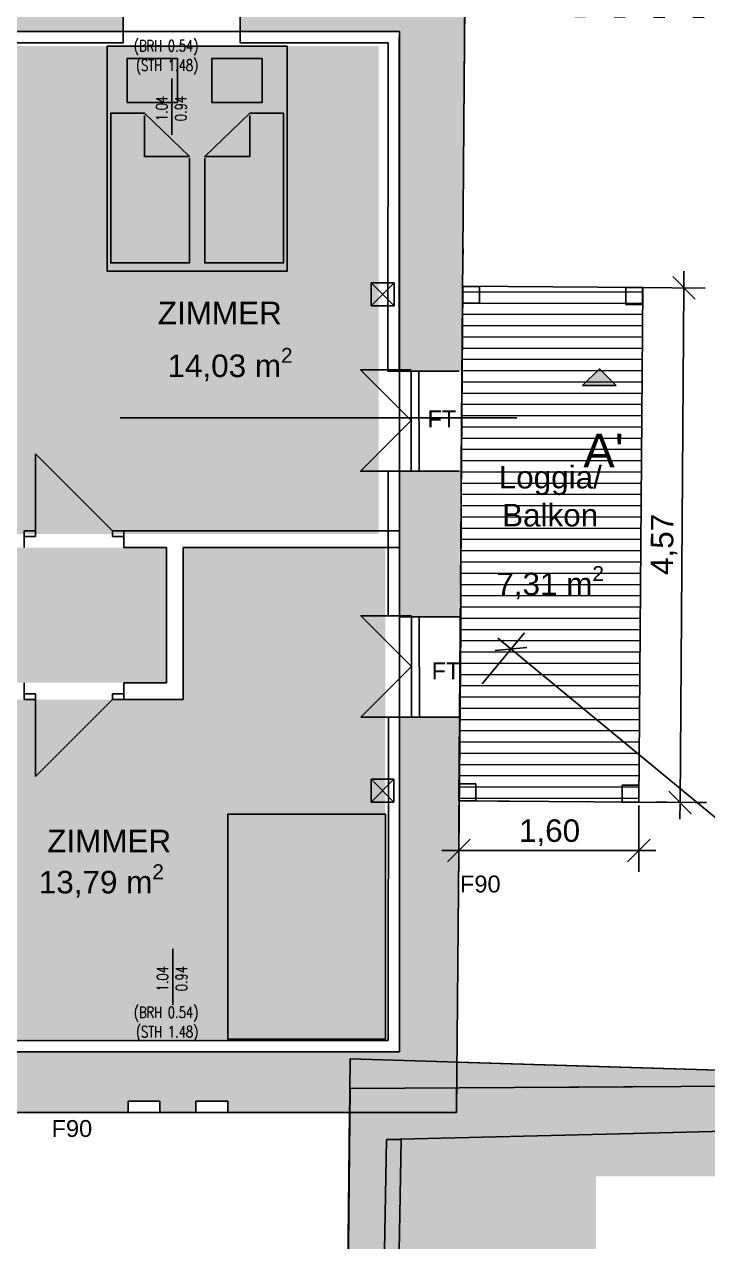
# Model space of a CAD drawing. Header units: centimetres. Extents: x 0 to 44.9, y 0 to 29.7.
# Drawn here: x 26.73 to 32.81, y 13.19 to 24.01 of the extents above; entities that cross this region are included whole.
import ezdxf
from ezdxf.xclip import XClip

# ---------------------------------------------------------------- set-up
doc = ezdxf.new("R2010")
doc.units = ezdxf.units.CM
doc.header["$MEASUREMENT"] = 0
doc.header["$XCLIPFRAME"] = 0
doc.linetypes.add('Punktlinie_ eng', pattern=[0.025, 0, -0.025])
doc.linetypes.add('Strichpunktlinie', pattern=[0.670278, 0.352778, -0.176389, 0, -0.141111])
for name, color, linetype in [('A-Bemaßung 1_100', 7, 'Continuous'), ('A-Bemaßung 1_200', 7, 'Continuous'), ('A-Fenster Türen', 7, 'Continuous'), ('A-Möblierung', 7, 'Continuous'), ('A-Räume NEU.Neu', 7, 'Continuous'), ('A-Schnittlinien.Marker', 7, 'Continuous'), ('A-Schraffuren', 7, 'Continuous'), ('A-Text', 7, 'Continuous'), ('A-Treppen', 7, 'Continuous'), ('A-Wand Aussen', 7, 'Continuous'), ('FENSTERBEMAßUNG', 7, 'Continuous'), ('FENSTERÖFFNUNG', 7, 'Continuous'), ('Layout-Zeichnung.Layout', 7, 'Continuous'), ('Neubau_A-Balkon.Neu', 7, 'Continuous'), ('Neubau_A-Fenster Türen', 7, 'Continuous'), ('Neubau_A-Schraffuren', 7, 'Continuous'), ('Neubau_A-Wand Innen', 7, 'Continuous'), ('Neubau_FENSTERRAHMEN', 7, 'Continuous'), ('Neubau_FENSTERÖFFNUNG', 7, 'Continuous'), ('Stütze', 7, 'Continuous'), ('Treppe_Rampe', 7, 'Continuous'), ('Wand', 7, 'Continuous')]:
    doc.layers.add(name, color=color, linetype=linetype)
doc.styles.add('ERSTELLTER_STIL_3', font='')
doc.styles.add('ERSTELLTER_STIL_5', font='RomanS.shx')
doc.styles.get('ERSTELLTER_STIL_3').set_extended_font_data('Arial')

# ---------------------------------------------------------------- blocks, each defined once
blk = doc.blocks.new('*X3')
at = {"layer": 'A-Räume NEU.Neu', "color": 143, "linetype": 'Continuous', "lineweight": 18, "ltscale": 10, "true_color": 0x89adcd}
for p, q in [((30.63, 21.536), (30.828, 21.536)), ((30.63, 21.536), (30.828, 21.536)), ((30.631, 21.636), (30.828, 21.636)), ((30.631, 21.636), (30.828, 21.636)), ((30.828, 21.636), (31.078, 21.636)), ((30.828, 21.636), (31.078, 21.636)), ((30.828, 21.536), (31.078, 21.536)), ((30.828, 21.536), (31.078, 21.536)), ((31.078, 21.636), (31.328, 21.636)), ((31.078, 21.636), (31.328, 21.636)), ((31.078, 21.536), (31.328, 21.536)), ((31.078, 21.536), (31.328, 21.536)), ((31.328, 21.636), (31.578, 21.636)), ((31.328, 21.636), (31.578, 21.636)), ((31.328, 21.536), (31.578, 21.536)), ((31.328, 21.536), (31.578, 21.536)), ((31.578, 21.636), (31.828, 21.636)), ((31.578, 21.636), (31.828, 21.636)), ((31.578, 21.536), (31.828, 21.536)), ((31.578, 21.536), (31.828, 21.536)), ((31.828, 21.636), (32.078, 21.636)), ((31.828, 21.636), (32.078, 21.636)), ((31.828, 21.536), (32.078, 21.536)), ((31.828, 21.536), (32.078, 21.536)), ((32.078, 21.636), (32.231, 21.636)), ((32.078, 21.636), (32.231, 21.636)), ((32.078, 21.536), (32.23, 21.536)), ((32.078, 21.536), (32.23, 21.536)), ((30.629, 21.436), (30.828, 21.436)), ((30.629, 21.436), (30.828, 21.436)), ((30.828, 21.436), (31.078, 21.436)), ((30.828, 21.436), (31.078, 21.436)), ((31.078, 21.436), (31.328, 21.436)), ((31.078, 21.436), (31.328, 21.436)), ((31.328, 21.436), (31.578, 21.436)), ((31.328, 21.436), (31.578, 21.436)), ((31.578, 21.436), (31.828, 21.436)), ((31.578, 21.436), (31.828, 21.436)), ((31.828, 21.436), (32.078, 21.436)), ((31.828, 21.436), (32.078, 21.436)), ((32.078, 21.436), (32.229, 21.436)), ((32.078, 21.436), (32.229, 21.436)), ((30.628, 21.336), (30.828, 21.336)), ((30.628, 21.336), (30.828, 21.336)), ((30.828, 21.336), (31.078, 21.336)), ((30.828, 21.336), (31.078, 21.336)), ((31.078, 21.336), (31.328, 21.336)), ((31.078, 21.336), (31.328, 21.336)), ((31.328, 21.336), (31.578, 21.336)), ((31.328, 21.336), (31.578, 21.336)), ((31.578, 21.336), (31.828, 21.336)), ((31.578, 21.336), (31.828, 21.336)), ((31.828, 21.336), (32.078, 21.336)), ((31.828, 21.336), (32.078, 21.336)), ((32.078, 21.336), (32.229, 21.336)), ((32.078, 21.336), (32.229, 21.336)), ((30.628, 21.236), (30.828, 21.236)), ((30.628, 21.236), (30.828, 21.236)), ((30.828, 21.236), (31.078, 21.236)), ((30.828, 21.236), (31.078, 21.236)), ((31.078, 21.236), (31.328, 21.236)), ((31.078, 21.236), (31.328, 21.236)), ((31.328, 21.236), (31.578, 21.236)), ((31.328, 21.236), (31.578, 21.236)), ((31.578, 21.236), (31.828, 21.236)), ((31.578, 21.236), (31.828, 21.236)), ((31.828, 21.236), (32.078, 21.236)), ((31.828, 21.236), (32.078, 21.236)), ((32.078, 21.236), (32.228, 21.236)), ((32.078, 21.236), (32.228, 21.236)), ((30.627, 21.136), (30.828, 21.136)), ((30.627, 21.136), (30.828, 21.136)), ((30.828, 21.136), (31.078, 21.136)), ((30.828, 21.136), (31.078, 21.136)), ((31.078, 21.136), (31.328, 21.136)), ((31.078, 21.136), (31.328, 21.136)), ((31.328, 21.136), (31.578, 21.136)), ((31.328, 21.136), (31.578, 21.136)), ((31.578, 21.136), (31.828, 21.136)), ((31.578, 21.136), (31.828, 21.136)), ((31.828, 21.136), (32.078, 21.136)), ((31.828, 21.136), (32.078, 21.136)), ((32.078, 21.136), (32.227, 21.136)), ((32.078, 21.136), (32.227, 21.136)), ((30.626, 21.036), (30.828, 21.036)), ((30.626, 21.036), (30.828, 21.036)), ((30.828, 21.036), (31.078, 21.036)), ((30.828, 21.036), (31.078, 21.036)), ((31.078, 21.036), (31.328, 21.036)), ((31.078, 21.036), (31.328, 21.036)), ((31.328, 21.036), (31.578, 21.036)), ((31.328, 21.036), (31.578, 21.036)), ((31.578, 21.036), (31.828, 21.036)), ((31.578, 21.036), (31.828, 21.036)), ((31.828, 21.036), (32.078, 21.036)), ((31.828, 21.036), (32.078, 21.036)), ((32.078, 21.036), (32.226, 21.036)), ((32.078, 21.036), (32.226, 21.036)), ((30.625, 20.936), (30.828, 20.936)), ((30.625, 20.936), (30.828, 20.936)), ((30.828, 20.936), (31.078, 20.936)), ((30.828, 20.936), (31.078, 20.936)), ((31.078, 20.936), (31.328, 20.936)), ((31.078, 20.936), (31.328, 20.936)), ((31.328, 20.936), (31.578, 20.936)), ((31.328, 20.936), (31.578, 20.936)), ((31.578, 20.936), (31.828, 20.936)), ((31.578, 20.936), (31.828, 20.936)), ((31.828, 20.936), (32.078, 20.936)), ((31.828, 20.936), (32.078, 20.936)), ((32.078, 20.936), (32.226, 20.936)), ((32.078, 20.936), (32.226, 20.936)), ((30.625, 20.836), (30.828, 20.836)), ((30.625, 20.836), (30.828, 20.836)), ((30.828, 20.836), (31.078, 20.836)), ((30.828, 20.836), (31.078, 20.836)), ((31.078, 20.836), (31.328, 20.836)), ((31.078, 20.836), (31.328, 20.836)), ((31.328, 20.836), (31.578, 20.836)), ((31.328, 20.836), (31.578, 20.836)), ((31.578, 20.836), (31.828, 20.836)), ((31.578, 20.836), (31.828, 20.836)), ((31.828, 20.836), (32.078, 20.836)), ((31.828, 20.836), (32.078, 20.836)), ((32.078, 20.836), (32.225, 20.836)), ((32.078, 20.836), (32.225, 20.836)), ((30.624, 20.736), (30.828, 20.736)), ((30.624, 20.736), (30.828, 20.736)), ((30.828, 20.736), (31.078, 20.736)), ((30.828, 20.736), (31.078, 20.736)), ((31.078, 20.736), (31.328, 20.736)), ((31.078, 20.736), (31.328, 20.736)), ((31.328, 20.736), (31.578, 20.736)), ((31.328, 20.736), (31.578, 20.736)), ((31.578, 20.736), (31.828, 20.736)), ((31.578, 20.736), (31.828, 20.736)), ((31.828, 20.736), (32.078, 20.736)), ((31.828, 20.736), (32.078, 20.736)), ((32.078, 20.736), (32.224, 20.736)), ((32.078, 20.736), (32.224, 20.736)), ((30.623, 20.636), (30.828, 20.636)), ((30.623, 20.636), (30.828, 20.636)), ((30.828, 20.636), (31.078, 20.636)), ((30.828, 20.636), (31.078, 20.636)), ((31.078, 20.636), (31.328, 20.636)), ((31.078, 20.636), (31.328, 20.636)), ((31.328, 20.636), (31.578, 20.636)), ((31.328, 20.636), (31.578, 20.636)), ((31.578, 20.636), (31.828, 20.636)), ((31.578, 20.636), (31.828, 20.636)), ((31.828, 20.636), (32.078, 20.636)), ((31.828, 20.636), (32.078, 20.636)), ((32.078, 20.636), (32.223, 20.636)), ((32.078, 20.636), (32.223, 20.636)), ((30.622, 20.536), (30.828, 20.536)), ((30.622, 20.536), (30.828, 20.536)), ((30.828, 20.536), (31.078, 20.536)), ((30.828, 20.536), (31.078, 20.536)), ((31.078, 20.536), (31.328, 20.536)), ((31.078, 20.536), (31.328, 20.536)), ((31.328, 20.536), (31.578, 20.536)), ((31.328, 20.536), (31.578, 20.536)), ((31.578, 20.536), (31.828, 20.536)), ((31.578, 20.536), (31.828, 20.536)), ((31.828, 20.536), (32.078, 20.536)), ((31.828, 20.536), (32.078, 20.536)), ((32.078, 20.536), (32.223, 20.536)), ((32.078, 20.536), (32.223, 20.536)), ((30.622, 20.436), (30.828, 20.436)), ((30.622, 20.436), (30.828, 20.436)), ((30.828, 20.436), (31.078, 20.436)), ((30.828, 20.436), (31.078, 20.436)), ((31.078, 20.436), (31.328, 20.436)), ((31.078, 20.436), (31.328, 20.436)), ((31.328, 20.436), (31.578, 20.436)), ((31.328, 20.436), (31.578, 20.436)), ((31.578, 20.436), (31.828, 20.436)), ((31.578, 20.436), (31.828, 20.436)), ((31.828, 20.436), (32.078, 20.436)), ((31.828, 20.436), (32.078, 20.436)), ((32.078, 20.436), (32.222, 20.436)), ((32.078, 20.436), (32.222, 20.436)), ((30.62, 20.236), (30.828, 20.236)), ((30.62, 20.236), (30.828, 20.236)), ((30.621, 20.336), (30.828, 20.336)), ((30.621, 20.336), (30.828, 20.336)), ((30.828, 20.336), (31.078, 20.336)), ((30.828, 20.336), (31.078, 20.336)), ((30.828, 20.236), (31.078, 20.236)), ((30.828, 20.236), (31.078, 20.236)), ((31.078, 20.336), (31.328, 20.336)), ((31.078, 20.336), (31.328, 20.336)), ((31.078, 20.236), (31.328, 20.236)), ((31.078, 20.236), (31.328, 20.236)), ((31.328, 20.336), (31.578, 20.336)), ((31.328, 20.336), (31.578, 20.336)), ((31.328, 20.236), (31.578, 20.236)), ((31.328, 20.236), (31.578, 20.236)), ((31.578, 20.336), (31.828, 20.336)), ((31.578, 20.336), (31.828, 20.336)), ((31.578, 20.236), (31.828, 20.236)), ((31.578, 20.236), (31.828, 20.236)), ((31.828, 20.336), (32.078, 20.336)), ((31.828, 20.336), (32.078, 20.336)), ((31.828, 20.236), (32.078, 20.236)), ((31.828, 20.236), (32.078, 20.236)), ((32.078, 20.336), (32.221, 20.336)), ((32.078, 20.336), (32.221, 20.336)), ((32.078, 20.236), (32.22, 20.236)), ((32.078, 20.236), (32.22, 20.236)), ((30.619, 20.136), (30.828, 20.136)), ((30.619, 20.136), (30.828, 20.136)), ((30.828, 20.136), (31.078, 20.136)), ((30.828, 20.136), (31.078, 20.136)), ((31.078, 20.136), (31.328, 20.136)), ((31.078, 20.136), (31.328, 20.136)), ((31.328, 20.136), (31.578, 20.136)), ((31.328, 20.136), (31.578, 20.136)), ((31.578, 20.136), (31.828, 20.136)), ((31.578, 20.136), (31.828, 20.136)), ((31.828, 20.136), (32.078, 20.136)), ((31.828, 20.136), (32.078, 20.136)), ((32.078, 20.136), (32.22, 20.136)), ((32.078, 20.136), (32.22, 20.136)), ((30.619, 20.036), (30.828, 20.036)), ((30.619, 20.036), (30.828, 20.036)), ((30.828, 20.036), (31.078, 20.036)), ((30.828, 20.036), (31.078, 20.036)), ((31.078, 20.036), (31.328, 20.036)), ((31.078, 20.036), (31.328, 20.036)), ((31.328, 20.036), (31.578, 20.036)), ((31.328, 20.036), (31.578, 20.036)), ((31.578, 20.036), (31.828, 20.036)), ((31.578, 20.036), (31.828, 20.036)), ((31.828, 20.036), (32.078, 20.036)), ((31.828, 20.036), (32.078, 20.036)), ((32.078, 20.036), (32.219, 20.036)), ((32.078, 20.036), (32.219, 20.036)), ((30.618, 19.936), (30.828, 19.936)), ((30.618, 19.936), (30.828, 19.936)), ((30.828, 19.936), (31.078, 19.936)), ((30.828, 19.936), (31.078, 19.936)), ((31.078, 19.936), (31.328, 19.936)), ((31.078, 19.936), (31.328, 19.936)), ((31.328, 19.936), (31.578, 19.936)), ((31.328, 19.936), (31.578, 19.936)), ((31.578, 19.936), (31.828, 19.936)), ((31.578, 19.936), (31.828, 19.936)), ((31.828, 19.936), (32.078, 19.936)), ((31.828, 19.936), (32.078, 19.936)), ((32.078, 19.936), (32.218, 19.936)), ((32.078, 19.936), (32.218, 19.936)), ((30.617, 19.836), (30.828, 19.836)), ((30.617, 19.836), (30.828, 19.836)), ((30.828, 19.836), (31.078, 19.836)), ((30.828, 19.836), (31.078, 19.836)), ((31.078, 19.836), (31.328, 19.836)), ((31.078, 19.836), (31.328, 19.836)), ((31.328, 19.836), (31.578, 19.836)), ((31.328, 19.836), (31.578, 19.836)), ((31.578, 19.836), (31.828, 19.836)), ((31.578, 19.836), (31.828, 19.836)), ((31.828, 19.836), (32.078, 19.836)), ((31.828, 19.836), (32.078, 19.836)), ((32.078, 19.836), (32.217, 19.836)), ((32.078, 19.836), (32.217, 19.836)), ((30.616, 19.736), (30.828, 19.736)), ((30.616, 19.736), (30.828, 19.736)), ((30.828, 19.736), (31.078, 19.736)), ((30.828, 19.736), (31.078, 19.736)), ((31.078, 19.736), (31.328, 19.736)), ((31.078, 19.736), (31.328, 19.736)), ((31.328, 19.736), (31.578, 19.736)), ((31.328, 19.736), (31.578, 19.736)), ((31.578, 19.736), (31.828, 19.736)), ((31.578, 19.736), (31.828, 19.736)), ((31.828, 19.736), (32.078, 19.736)), ((31.828, 19.736), (32.078, 19.736)), ((32.078, 19.736), (32.217, 19.736)), ((32.078, 19.736), (32.217, 19.736)), ((30.616, 19.636), (30.828, 19.636)), ((30.616, 19.636), (30.828, 19.636)), ((30.828, 19.636), (31.078, 19.636)), ((30.828, 19.636), (31.078, 19.636)), ((31.078, 19.636), (31.328, 19.636)), ((31.078, 19.636), (31.328, 19.636)), ((31.328, 19.636), (31.578, 19.636)), ((31.328, 19.636), (31.578, 19.636)), ((31.578, 19.636), (31.828, 19.636)), ((31.578, 19.636), (31.828, 19.636)), ((31.828, 19.636), (32.078, 19.636)), ((31.828, 19.636), (32.078, 19.636)), ((32.078, 19.636), (32.216, 19.636)), ((32.078, 19.636), (32.216, 19.636)), ((30.615, 19.536), (30.828, 19.536)), ((30.615, 19.536), (30.828, 19.536)), ((30.828, 19.536), (31.078, 19.536)), ((30.828, 19.536), (31.078, 19.536)), ((31.078, 19.536), (31.328, 19.536)), ((31.078, 19.536), (31.328, 19.536)), ((31.328, 19.536), (31.578, 19.536)), ((31.328, 19.536), (31.578, 19.536)), ((31.578, 19.536), (31.828, 19.536)), ((31.578, 19.536), (31.828, 19.536)), ((31.828, 19.536), (32.078, 19.536)), ((31.828, 19.536), (32.078, 19.536)), ((32.078, 19.536), (32.215, 19.536)), ((32.078, 19.536), (32.215, 19.536)), ((30.614, 19.436), (30.828, 19.436)), ((30.614, 19.436), (30.828, 19.436)), ((30.828, 19.436), (31.078, 19.436)), ((30.828, 19.436), (31.078, 19.436)), ((31.078, 19.436), (31.328, 19.436)), ((31.078, 19.436), (31.328, 19.436)), ((31.328, 19.436), (31.578, 19.436)), ((31.328, 19.436), (31.578, 19.436)), ((31.578, 19.436), (31.828, 19.436)), ((31.578, 19.436), (31.828, 19.436)), ((31.828, 19.436), (32.078, 19.436)), ((31.828, 19.436), (32.078, 19.436)), ((32.078, 19.436), (32.214, 19.436)), ((32.078, 19.436), (32.214, 19.436)), ((30.613, 19.336), (30.828, 19.336)), ((30.613, 19.336), (30.828, 19.336)), ((30.828, 19.336), (31.078, 19.336)), ((30.828, 19.336), (31.078, 19.336)), ((31.078, 19.336), (31.328, 19.336)), ((31.078, 19.336), (31.328, 19.336)), ((31.328, 19.336), (31.578, 19.336)), ((31.328, 19.336), (31.578, 19.336)), ((31.578, 19.336), (31.828, 19.336)), ((31.578, 19.336), (31.828, 19.336)), ((31.828, 19.336), (32.078, 19.336)), ((31.828, 19.336), (32.078, 19.336)), ((32.078, 19.336), (32.214, 19.336)), ((32.078, 19.336), (32.214, 19.336)), ((30.613, 19.236), (30.828, 19.236)), ((30.613, 19.236), (30.828, 19.236)), ((30.828, 19.236), (31.078, 19.236)), ((30.828, 19.236), (31.078, 19.236)), ((31.078, 19.236), (31.328, 19.236)), ((31.078, 19.236), (31.328, 19.236)), ((31.328, 19.236), (31.578, 19.236)), ((31.328, 19.236), (31.578, 19.236)), ((31.578, 19.236), (31.828, 19.236)), ((31.578, 19.236), (31.828, 19.236)), ((31.828, 19.236), (32.078, 19.236)), ((31.828, 19.236), (32.078, 19.236)), ((32.078, 19.236), (32.213, 19.236)), ((32.078, 19.236), (32.213, 19.236)), ((30.612, 19.136), (30.828, 19.136)), ((30.612, 19.136), (30.828, 19.136)), ((30.828, 19.136), (31.078, 19.136)), ((30.828, 19.136), (31.078, 19.136)), ((31.078, 19.136), (31.328, 19.136)), ((31.078, 19.136), (31.328, 19.136)), ((31.328, 19.136), (31.578, 19.136)), ((31.328, 19.136), (31.578, 19.136)), ((31.578, 19.136), (31.828, 19.136)), ((31.578, 19.136), (31.828, 19.136)), ((31.828, 19.136), (32.078, 19.136)), ((31.828, 19.136), (32.078, 19.136)), ((32.078, 19.136), (32.212, 19.136)), ((32.078, 19.136), (32.212, 19.136)), ((30.61, 18.936), (30.828, 18.936)), ((30.61, 18.936), (30.828, 18.936)), ((30.611, 19.036), (30.828, 19.036)), ((30.611, 19.036), (30.828, 19.036)), ((30.828, 19.036), (31.078, 19.036)), ((30.828, 19.036), (31.078, 19.036)), ((30.828, 18.936), (31.078, 18.936)), ((30.828, 18.936), (31.078, 18.936)), ((31.078, 19.036), (31.328, 19.036)), ((31.078, 19.036), (31.328, 19.036)), ((31.078, 18.936), (31.328, 18.936)), ((31.078, 18.936), (31.328, 18.936)), ((31.328, 19.036), (31.578, 19.036)), ((31.328, 19.036), (31.578, 19.036)), ((31.328, 18.936), (31.578, 18.936)), ((31.328, 18.936), (31.578, 18.936)), ((31.578, 19.036), (31.828, 19.036)), ((31.578, 19.036), (31.828, 19.036)), ((31.578, 18.936), (31.828, 18.936)), ((31.578, 18.936), (31.828, 18.936)), ((31.828, 19.036), (32.078, 19.036)), ((31.828, 19.036), (32.078, 19.036)), ((31.828, 18.936), (32.078, 18.936)), ((31.828, 18.936), (32.078, 18.936)), ((32.078, 19.036), (32.211, 19.036)), ((32.078, 19.036), (32.211, 19.036)), ((32.078, 18.936), (32.211, 18.936)), ((32.078, 18.936), (32.211, 18.936)), ((30.61, 18.836), (30.828, 18.836)), ((30.61, 18.836), (30.828, 18.836)), ((30.828, 18.836), (31.078, 18.836)), ((30.828, 18.836), (31.078, 18.836)), ((31.078, 18.836), (31.328, 18.836)), ((31.078, 18.836), (31.328, 18.836)), ((31.328, 18.836), (31.578, 18.836)), ((31.328, 18.836), (31.578, 18.836)), ((31.578, 18.836), (31.828, 18.836)), ((31.578, 18.836), (31.828, 18.836)), ((31.828, 18.836), (32.078, 18.836)), ((31.828, 18.836), (32.078, 18.836)), ((32.078, 18.836), (32.21, 18.836)), ((32.078, 18.836), (32.21, 18.836)), ((30.609, 18.736), (30.828, 18.736)), ((30.609, 18.736), (30.828, 18.736)), ((30.828, 18.736), (31.078, 18.736)), ((30.828, 18.736), (31.078, 18.736)), ((31.078, 18.736), (31.328, 18.736)), ((31.078, 18.736), (31.328, 18.736)), ((31.328, 18.736), (31.578, 18.736)), ((31.328, 18.736), (31.578, 18.736)), ((31.578, 18.736), (31.828, 18.736)), ((31.578, 18.736), (31.828, 18.736)), ((31.828, 18.736), (32.078, 18.736)), ((31.828, 18.736), (32.078, 18.736)), ((32.078, 18.736), (32.209, 18.736)), ((32.078, 18.736), (32.209, 18.736)), ((30.608, 18.636), (30.828, 18.636)), ((30.608, 18.636), (30.828, 18.636)), ((30.828, 18.636), (31.078, 18.636)), ((30.828, 18.636), (31.078, 18.636)), ((31.078, 18.636), (31.328, 18.636)), ((31.078, 18.636), (31.328, 18.636)), ((31.328, 18.636), (31.578, 18.636)), ((31.328, 18.636), (31.578, 18.636)), ((31.578, 18.636), (31.828, 18.636)), ((31.578, 18.636), (31.828, 18.636)), ((31.828, 18.636), (32.078, 18.636)), ((31.828, 18.636), (32.078, 18.636)), ((32.078, 18.636), (32.208, 18.636)), ((32.078, 18.636), (32.208, 18.636)), ((30.607, 18.536), (30.828, 18.536)), ((30.607, 18.536), (30.828, 18.536)), ((30.828, 18.536), (31.078, 18.536)), ((30.828, 18.536), (31.078, 18.536)), ((31.078, 18.536), (31.328, 18.536)), ((31.078, 18.536), (31.328, 18.536)), ((31.328, 18.536), (31.578, 18.536)), ((31.328, 18.536), (31.578, 18.536)), ((31.578, 18.536), (31.828, 18.536)), ((31.578, 18.536), (31.828, 18.536)), ((31.828, 18.536), (32.078, 18.536)), ((31.828, 18.536), (32.078, 18.536)), ((32.078, 18.536), (32.208, 18.536)), ((32.078, 18.536), (32.208, 18.536)), ((30.607, 18.436), (30.828, 18.436)), ((30.607, 18.436), (30.828, 18.436)), ((30.828, 18.436), (31.078, 18.436)), ((30.828, 18.436), (31.078, 18.436)), ((31.078, 18.436), (31.328, 18.436)), ((31.078, 18.436), (31.328, 18.436)), ((31.328, 18.436), (31.578, 18.436)), ((31.328, 18.436), (31.578, 18.436)), ((31.578, 18.436), (31.828, 18.436)), ((31.578, 18.436), (31.828, 18.436)), ((31.828, 18.436), (32.078, 18.436)), ((31.828, 18.436), (32.078, 18.436)), ((32.078, 18.436), (32.207, 18.436)), ((32.078, 18.436), (32.207, 18.436)), ((30.606, 18.336), (30.828, 18.336)), ((30.606, 18.336), (30.828, 18.336)), ((30.828, 18.336), (31.078, 18.336)), ((30.828, 18.336), (31.078, 18.336)), ((31.078, 18.336), (31.328, 18.336)), ((31.078, 18.336), (31.328, 18.336)), ((31.328, 18.336), (31.578, 18.336)), ((31.328, 18.336), (31.578, 18.336)), ((31.578, 18.336), (31.828, 18.336)), ((31.578, 18.336), (31.828, 18.336)), ((31.828, 18.336), (32.078, 18.336)), ((31.828, 18.336), (32.078, 18.336)), ((32.078, 18.336), (32.206, 18.336)), ((32.078, 18.336), (32.206, 18.336)), ((30.605, 18.236), (30.828, 18.236)), ((30.605, 18.236), (30.828, 18.236)), ((30.828, 18.236), (31.078, 18.236)), ((30.828, 18.236), (31.078, 18.236)), ((31.078, 18.236), (31.328, 18.236)), ((31.078, 18.236), (31.328, 18.236)), ((31.328, 18.236), (31.578, 18.236)), ((31.328, 18.236), (31.578, 18.236)), ((31.578, 18.236), (31.828, 18.236)), ((31.578, 18.236), (31.828, 18.236)), ((31.828, 18.236), (32.078, 18.236)), ((31.828, 18.236), (32.078, 18.236)), ((32.078, 18.236), (32.205, 18.236)), ((32.078, 18.236), (32.205, 18.236)), ((30.604, 18.136), (30.828, 18.136)), ((30.604, 18.136), (30.828, 18.136)), ((30.828, 18.136), (31.078, 18.136)), ((30.828, 18.136), (31.078, 18.136)), ((31.078, 18.136), (31.328, 18.136)), ((31.078, 18.136), (31.328, 18.136)), ((31.328, 18.136), (31.578, 18.136)), ((31.328, 18.136), (31.578, 18.136)), ((31.578, 18.136), (31.828, 18.136)), ((31.578, 18.136), (31.828, 18.136)), ((31.828, 18.136), (32.078, 18.136)), ((31.828, 18.136), (32.078, 18.136)), ((32.078, 18.136), (32.205, 18.136)), ((32.078, 18.136), (32.205, 18.136)), ((30.604, 18.036), (30.828, 18.036)), ((30.604, 18.036), (30.828, 18.036)), ((30.828, 18.036), (31.078, 18.036)), ((30.828, 18.036), (31.078, 18.036)), ((31.078, 18.036), (31.328, 18.036)), ((31.078, 18.036), (31.328, 18.036)), ((31.328, 18.036), (31.578, 18.036)), ((31.328, 18.036), (31.578, 18.036)), ((31.578, 18.036), (31.828, 18.036)), ((31.578, 18.036), (31.828, 18.036)), ((31.828, 18.036), (32.078, 18.036)), ((31.828, 18.036), (32.078, 18.036)), ((32.078, 18.036), (32.204, 18.036)), ((32.078, 18.036), (32.204, 18.036)), ((30.603, 17.936), (30.828, 17.936)), ((30.603, 17.936), (30.828, 17.936)), ((30.828, 17.936), (31.078, 17.936)), ((30.828, 17.936), (31.078, 17.936)), ((31.078, 17.936), (31.328, 17.936)), ((31.078, 17.936), (31.328, 17.936)), ((31.328, 17.936), (31.578, 17.936)), ((31.328, 17.936), (31.578, 17.936)), ((31.578, 17.936), (31.828, 17.936)), ((31.578, 17.936), (31.828, 17.936)), ((31.828, 17.936), (32.078, 17.936)), ((31.828, 17.936), (32.078, 17.936)), ((32.078, 17.936), (32.203, 17.936)), ((32.078, 17.936), (32.203, 17.936)), ((30.602, 17.836), (30.828, 17.836)), ((30.602, 17.836), (30.828, 17.836)), ((30.828, 17.836), (31.078, 17.836)), ((30.828, 17.836), (31.078, 17.836)), ((31.078, 17.836), (31.328, 17.836)), ((31.078, 17.836), (31.328, 17.836)), ((31.328, 17.836), (31.578, 17.836)), ((31.328, 17.836), (31.578, 17.836)), ((31.578, 17.836), (31.828, 17.836)), ((31.578, 17.836), (31.828, 17.836)), ((31.828, 17.836), (32.078, 17.836)), ((31.828, 17.836), (32.078, 17.836)), ((32.078, 17.836), (32.202, 17.836)), ((32.078, 17.836), (32.202, 17.836)), ((30.601, 17.736), (30.828, 17.736)), ((30.601, 17.736), (30.828, 17.736)), ((30.601, 17.636), (30.828, 17.636)), ((30.601, 17.636), (30.828, 17.636)), ((30.828, 17.736), (31.078, 17.736)), ((30.828, 17.736), (31.078, 17.736)), ((30.828, 17.636), (31.078, 17.636)), ((30.828, 17.636), (31.078, 17.636)), ((31.078, 17.736), (31.328, 17.736)), ((31.078, 17.736), (31.328, 17.736)), ((31.078, 17.636), (31.328, 17.636)), ((31.078, 17.636), (31.328, 17.636)), ((31.328, 17.736), (31.578, 17.736)), ((31.328, 17.736), (31.578, 17.736)), ((31.328, 17.636), (31.578, 17.636)), ((31.328, 17.636), (31.578, 17.636)), ((31.578, 17.736), (31.828, 17.736)), ((31.578, 17.736), (31.828, 17.736)), ((31.578, 17.636), (31.828, 17.636)), ((31.578, 17.636), (31.828, 17.636)), ((31.828, 17.736), (32.078, 17.736)), ((31.828, 17.736), (32.078, 17.736)), ((31.828, 17.636), (32.078, 17.636)), ((31.828, 17.636), (32.078, 17.636)), ((32.078, 17.736), (32.202, 17.736)), ((32.078, 17.736), (32.202, 17.736)), ((32.078, 17.636), (32.201, 17.636)), ((32.078, 17.636), (32.201, 17.636)), ((30.6, 17.536), (30.828, 17.536)), ((30.6, 17.536), (30.828, 17.536)), ((30.828, 17.536), (31.078, 17.536)), ((30.828, 17.536), (31.078, 17.536)), ((31.078, 17.536), (31.328, 17.536)), ((31.078, 17.536), (31.328, 17.536)), ((31.328, 17.536), (31.578, 17.536)), ((31.328, 17.536), (31.578, 17.536)), ((31.578, 17.536), (31.828, 17.536)), ((31.578, 17.536), (31.828, 17.536)), ((31.828, 17.536), (32.078, 17.536)), ((31.828, 17.536), (32.078, 17.536)), ((32.078, 17.536), (32.2, 17.536)), ((32.078, 17.536), (32.2, 17.536)), ((30.599, 17.436), (30.828, 17.436)), ((30.599, 17.436), (30.828, 17.436)), ((30.828, 17.436), (31.078, 17.436)), ((30.828, 17.436), (31.078, 17.436)), ((31.078, 17.436), (31.328, 17.436)), ((31.078, 17.436), (31.328, 17.436)), ((31.328, 17.436), (31.578, 17.436)), ((31.328, 17.436), (31.578, 17.436)), ((31.578, 17.436), (31.828, 17.436)), ((31.578, 17.436), (31.828, 17.436)), ((31.828, 17.436), (32.078, 17.436)), ((31.828, 17.436), (32.078, 17.436)), ((32.078, 17.436), (32.199, 17.436)), ((32.078, 17.436), (32.199, 17.436)), ((30.598, 17.336), (30.828, 17.336)), ((30.598, 17.336), (30.828, 17.336)), ((30.828, 17.336), (31.078, 17.336)), ((30.828, 17.336), (31.078, 17.336)), ((31.078, 17.336), (31.328, 17.336)), ((31.078, 17.336), (31.328, 17.336)), ((31.328, 17.336), (31.578, 17.336)), ((31.328, 17.336), (31.578, 17.336)), ((31.578, 17.336), (31.828, 17.336)), ((31.578, 17.336), (31.828, 17.336)), ((31.828, 17.336), (32.078, 17.336)), ((31.828, 17.336), (32.078, 17.336)), ((32.078, 17.336), (32.199, 17.336)), ((32.078, 17.336), (32.199, 17.336)), ((30.598, 17.236), (30.828, 17.236)), ((30.598, 17.236), (30.828, 17.236)), ((30.828, 17.236), (31.078, 17.236)), ((30.828, 17.236), (31.078, 17.236)), ((31.078, 17.236), (31.328, 17.236)), ((31.078, 17.236), (31.328, 17.236)), ((31.328, 17.236), (31.578, 17.236)), ((31.328, 17.236), (31.578, 17.236)), ((31.578, 17.236), (31.828, 17.236)), ((31.578, 17.236), (31.828, 17.236)), ((31.828, 17.236), (32.078, 17.236)), ((31.828, 17.236), (32.078, 17.236)), ((32.078, 17.236), (32.198, 17.236)), ((32.078, 17.236), (32.198, 17.236)), ((30.597, 17.136), (30.828, 17.136)), ((30.597, 17.136), (30.828, 17.136)), ((30.828, 17.136), (31.078, 17.136)), ((30.828, 17.136), (31.078, 17.136)), ((31.078, 17.136), (31.328, 17.136)), ((31.078, 17.136), (31.328, 17.136)), ((31.328, 17.136), (31.578, 17.136)), ((31.328, 17.136), (31.578, 17.136)), ((31.578, 17.136), (31.828, 17.136)), ((31.578, 17.136), (31.828, 17.136)), ((31.828, 17.136), (32.078, 17.136)), ((31.828, 17.136), (32.078, 17.136)), ((32.078, 17.136), (32.197, 17.136)), ((32.078, 17.136), (32.197, 17.136))]:
    blk.add_line(p, q, dxfattribs=at)
blk = doc.blocks.new('Zeichnung_2_1', base_point=(5.828, 14.236))
at = {"linetype": 'Continuous', "lineweight": 0, "true_color": 0x777777}
blk.add_hatch(color=8, dxfattribs=at).paths.add_polyline_path([(29.625, 14.343), (29.539, 6.142), (31.815, 6.142), (31.815, 13.775), (35.6, 13.775), (35.6, 14.636), (30.579, 14.791), (30.576, 14.343)])
at = {"layer": 'A-Räume NEU.Neu', "linetype": 'Continuous', "lineweight": 0, "true_color": 0x393526}
for points in [[(26.65, 19.482), (29.885, 19.482), (29.885, 23.819), (26.65, 23.819)], [(23.445, 19.171), (23.157, 19.171), (23.157, 18.162), (27.996, 18.162), (27.996, 19.362), (23.445, 19.362)], [(28.146, 19.362), (28.146, 18.012), (26.656, 18.012), (26.656, 17.1), (25.967, 17.1), (25.967, 14.995), (29.943, 14.995), (29.943, 19.362)]]:
    blk.add_hatch(color=250, dxfattribs=at).paths.add_polyline_path(points)
at = {"layer": 'A-Schnittlinien.Marker', "linetype": 'Continuous', "lineweight": 0, "true_color": 0x000000}
blk.add_hatch(color=18, dxfattribs=at).paths.add_polyline_path([(31.846, 20.952), (31.696, 20.802), (31.996, 20.802)])
at = {"layer": 'A-Schraffuren', "linetype": 'Continuous', "lineweight": 13}
for points in [[(27.689, 24.26), (27.689, 24.49), (25.368, 24.49), (25.368, 24.26), (25.408, 24.26), (25.408, 24.19), (25.45, 24.19), (25.45, 23.948), (27.612, 23.948), (27.612, 24.19), (27.649, 24.19), (27.649, 24.26)], [(28.57, 24.49), (28.57, 24.26), (28.61, 24.26), (28.61, 24.19), (28.652, 24.19), (28.652, 23.948), (29.834, 23.948), (29.834, 23.954), (29.994, 23.954), (29.994, 23.948), (30.068, 23.948), (30.068, 23.676), (30.068, 23.165), (30.642, 23.165), (30.652, 24.49), (28.652, 24.49)], [(30.062, 23.165), (30.062, 22.271), (30.629, 22.271), (30.636, 23.165)], [(30.625, 20.931), (30.635, 22.271), (30.068, 22.271), (30.066, 20.931)], [(30.592, 18.747), (30.592, 18.639), (30.618, 20.041), (30.068, 20.041), (30.07, 18.747)], [(30.589, 16.555), (30.592, 17.857), (30.07, 17.857), (30.068, 16.555)], [(30.053, 14.882), (30.053, 14.343), (30.576, 14.343), (30.592, 16.555), (30.068, 16.555), (30.068, 14.882)], [(26.001, 14.343), (27.011, 14.343), (27.011, 14.882), (26.001, 14.882)], [(27.011, 14.882), (27.011, 14.343), (27.656, 14.343), (27.656, 14.574), (27.616, 14.574), (27.616, 14.644), (27.579, 14.644), (27.579, 14.882)], [(28.578, 14.644), (28.578, 14.574), (28.538, 14.574), (28.538, 14.343), (30.053, 14.343), (30.053, 14.882), (28.619, 14.882), (28.619, 14.644)], [(28.259, 14.574), (28.219, 14.574), (28.219, 14.644), (27.979, 14.644), (27.979, 14.574), (27.939, 14.574), (27.939, 14.343), (28.259, 14.343)]]:
    blk.add_hatch(color=9, dxfattribs=at).paths.add_polyline_path(points)
at = {"layer": 'A-Schraffuren', "linetype": 'Continuous', "lineweight": 13, "true_color": 0x9f9f9f}
blk.add_hatch(color=253, dxfattribs=at).paths.add_polyline_path([(29.598, 11.47), (29.674, 11.47), (29.675, 11.55), (30.055, 11.549), (30.056, 12.12), (29.918, 12.121), (29.954, 14.101), (32.149, 14.155), (32.964, 14.175), (34.498, 14.224), (34.489, 14.474), (34.569, 14.477), (34.561, 14.605), (33.08, 14.575), (32.064, 14.569), (29.631, 14.555)])
at = {"layer": 'Neubau_A-Schraffuren', "linetype": 'Continuous', "lineweight": 13}
for points in [[(27.579, 14.882), (27.579, 14.644), (27.616, 14.644), (27.979, 14.644), (28.219, 14.644), (28.578, 14.644), (28.619, 14.644), (28.619, 14.882)], [(27.979, 14.574), (27.979, 14.644), (27.616, 14.644), (27.616, 14.574), (27.656, 14.574), (27.656, 14.443), (27.939, 14.443), (27.939, 14.574)], [(28.219, 14.644), (28.219, 14.574), (28.259, 14.574), (28.259, 14.443), (28.538, 14.443), (28.538, 14.574), (28.578, 14.574), (28.578, 14.644)]]:
    blk.add_hatch(color=9, dxfattribs=at).paths.add_polyline_path(points)
at = {"color": 7, "linetype": 'Continuous', "lineweight": 25, "ltscale": 10, "flags": 128}
blk.add_lwpolyline([(35.6, 14.636), (30.579, 14.791), (30.576, 14.343), (29.625, 14.343), (29.539, 6.142)], dxfattribs=at)
at = {"layer": 'A-Bemaßung 1_100', "color": 7, "linetype": 'Continuous', "lineweight": 25, "ltscale": 10}
for p, q in [((32.697, 21.569), (32.498, 21.771)), ((32.598, 21.82), (32.597, 21.67)), ((32.197, 21.673), (32.785, 21.669)), ((32.597, 21.67), (32.563, 17.098)), ((32.163, 17.101), (32.751, 17.097)), ((32.464, 17.199), (32.663, 16.997)), ((32.563, 17.098), (32.562, 16.948)), ((30.597, 16.482), (30.597, 17.07)), ((32.197, 16.482), (32.197, 17.07)), ((30.697, 16.77), (30.496, 16.57)), ((32.097, 16.57), (32.297, 16.77)), ((30.446, 16.67), (30.597, 16.67)), ((30.597, 16.67), (32.197, 16.67)), ((32.197, 16.67), (32.347, 16.67))]:
    blk.add_line(p, q, dxfattribs=at)
at = {"layer": 'A-Bemaßung 1_200', "color": 7, "linetype": 'Continuous', "lineweight": 25, "ltscale": 10}
for p, q in [((30.805, 18.153), (31.179, 18.606)), ((30.944, 18.557), (31.06, 18.462)), ((31.201, 18.475), (30.919, 18.448)), ((31.06, 18.462), (35.052, 15.167))]:
    blk.add_line(p, q, dxfattribs=at)
at = {"layer": 'A-Möblierung', "color": 7, "linetype": 'Continuous', "lineweight": 25, "ltscale": 10, "flags": 128}
for points in [[(29.07, 23.819), (27.47, 23.819), (27.47, 21.819), (29.07, 21.819)], [(28.096, 23.71), (28.096, 23.319), (27.648, 23.319), (27.648, 23.71)], [(28.849, 23.71), (28.849, 23.319), (28.4, 23.319), (28.4, 23.71)], [(29.943, 16.995), (28.543, 16.995), (28.543, 14.995), (29.943, 14.995)]]:
    blk.add_lwpolyline(points, close=True, dxfattribs=at)
for points in [[(28.201, 22.822), (28.201, 21.892), (27.501, 21.892), (27.501, 23.222), (27.801, 23.222), (28.201, 22.838), (27.801, 22.838), (27.801, 23.203)], [(28.338, 22.822), (28.338, 21.892), (29.038, 21.892), (29.038, 23.222), (28.738, 23.222), (28.338, 22.838), (28.738, 22.838), (28.738, 23.203)]]:
    blk.add_lwpolyline(points, dxfattribs=at)
at = {"layer": 'A-Schnittlinien.Marker', "color": 7, "linetype": 'Continuous', "lineweight": 25, "ltscale": 10}
for p, q in [((31.846, 20.952), (31.696, 20.802)), ((31.846, 20.952), (31.996, 20.802)), ((31.996, 20.802), (31.696, 20.802))]:
    blk.add_line(p, q, dxfattribs=at)
at = {"layer": 'A-Schnittlinien.Marker', "color": 7, "linetype": 'Strichpunktlinie', "lineweight": 25, "ltscale": 10, "flags": 128}
blk.add_lwpolyline([(5.083, 20.802), (5.083, 20.516), (18.867, 20.516), (18.867, 18.304), (22.912, 18.304), (22.912, 20.516), (31.846, 20.516), (31.846, 20.802)], dxfattribs=at)
at = {"layer": 'A-Schraffuren', "color": 7, "linetype": 'Continuous', "lineweight": 25, "ltscale": 10, "flags": 128}
blk.add_lwpolyline([(29.598, 11.47), (29.674, 11.47), (29.675, 11.55), (30.055, 11.549), (30.056, 12.12), (29.918, 12.121), (29.954, 14.101), (32.149, 14.155), (32.964, 14.175), (34.498, 14.224), (34.489, 14.474), (34.569, 14.477), (34.561, 14.605), (33.08, 14.575), (32.064, 14.569), (29.631, 14.555)], close=True, dxfattribs=at)
at = {"layer": 'A-Treppen', "color": 7, "linetype": 'Continuous', "lineweight": 25, "ltscale": 10, "flags": 128}
blk.add_lwpolyline([(29.623, 14.343), (26.058, 14.343), (26.058, 12.343), (26.058, 10.503), (29.585, 10.503)], close=True, dxfattribs=at)
at = {"layer": 'A-Wand Aussen', "color": 7, "linetype": 'Continuous', "lineweight": 25, "ltscale": 10, "flags": 128}
for points in [[(29.954, 14.101), (29.918, 12.121)], [(30.084, 14.099), (29.954, 14.101)], [(30.047, 12.119), (30.084, 14.099)]]:
    blk.add_lwpolyline(points, dxfattribs=at)
at = {"layer": 'FENSTERBEMAßUNG', "color": 7, "linetype": 'Continuous', "lineweight": 25, "ltscale": 10}
for p, q in [((28.046, 23.531), (28.046, 23.031)), ((28.053, 15.798), (28.053, 15.298))]:
    blk.add_line(p, q, dxfattribs=at)
at = {"layer": 'FENSTERÖFFNUNG', "color": 7, "linetype": 'Continuous', "lineweight": 25, "ltscale": 10}
for p, q in [((27.612, 23.948), (28.652, 23.948)), ((27.579, 14.882), (28.619, 14.882)), ((31.186, 14.564), (32.139, 14.57)), ((27.656, 14.343), (27.939, 14.343)), ((28.259, 14.343), (28.538, 14.343))]:
    blk.add_line(p, q, dxfattribs=at)
at = {"layer": 'Neubau_A-Balkon.Neu', "color": 7, "linetype": 'Punktlinie_ eng', "lineweight": 25, "ltscale": 10, "flags": 128}
blk.add_lwpolyline([(30.597, 17.113), (33.597, 17.09), (33.648, 24.068), (30.649, 24.09)], close=True, dxfattribs=at)
at = {"layer": 'Neubau_A-Balkon.Neu', "color": 7, "linetype": 'Continuous', "lineweight": 25, "ltscale": 10, "flags": 128}
for points in [[(30.631, 21.685), (30.597, 17.113), (32.197, 17.101), (32.231, 21.673)], [(30.63, 21.534), (30.78, 21.534), (30.78, 21.684), (30.63, 21.684)], [(32.08, 21.523), (32.23, 21.523), (32.23, 21.673), (32.08, 21.673)], [(30.596, 17.112), (30.746, 17.112), (30.746, 17.262), (30.596, 17.262)], [(32.047, 17.101), (32.197, 17.101), (32.197, 17.251), (32.047, 17.251)]]:
    blk.add_lwpolyline(points, close=True, dxfattribs=at)
at = {"layer": 'Neubau_A-Fenster Türen', "color": 7, "linetype": 'Continuous', "lineweight": 25, "ltscale": 10, "flags": 128}
for points in [[(30.173, 20.041), (29.723, 20.041), (30.173, 20.491), (29.723, 20.941), (30.173, 20.941)], [(30.176, 17.857), (29.726, 17.857), (30.176, 18.307), (29.726, 18.757), (30.176, 18.757)]]:
    blk.add_lwpolyline(points, dxfattribs=at)
at = {"layer": 'Neubau_A-Wand Innen', "color": 7, "linetype": 'Continuous', "lineweight": 25, "ltscale": 10}
for p, q in [((26.833, 19.512), (26.833, 20.197)), ((27.518, 19.512), (26.833, 20.197)), ((26.733, 19.512), (26.733, 19.462)), ((26.733, 19.512), (26.833, 19.512)), ((26.733, 19.462), (26.733, 19.512)), ((26.733, 19.512), (26.733, 19.462)), ((26.733, 19.512), (26.733, 19.462)), ((26.833, 19.512), (26.833, 19.462)), ((27.518, 19.462), (27.518, 19.512)), ((27.518, 19.512), (27.618, 19.512)), ((27.618, 19.512), (27.618, 19.462)), ((27.618, 19.512), (27.618, 19.462)), ((27.618, 19.512), (27.618, 19.462)), ((27.618, 19.512), (27.618, 19.462)), ((26.733, 19.462), (26.733, 19.362)), ((26.833, 19.462), (26.733, 19.462)), ((26.733, 19.462), (26.733, 19.362)), ((27.618, 19.462), (27.518, 19.462)), ((27.618, 19.462), (27.618, 19.362)), ((27.618, 19.462), (27.618, 19.362)), ((26.733, 18.062), (26.733, 18.162)), ((26.733, 18.062), (26.733, 18.162)), ((27.618, 18.062), (27.618, 18.162)), ((27.618, 18.062), (27.618, 18.162)), ((26.733, 18.012), (26.733, 18.062)), ((26.833, 18.062), (26.733, 18.062)), ((26.733, 18.062), (26.733, 18.012)), ((26.733, 18.012), (26.733, 18.062)), ((26.733, 18.012), (26.733, 18.062)), ((26.733, 18.012), (26.833, 18.012)), ((26.833, 18.012), (26.833, 18.062)), ((26.833, 18.012), (26.833, 17.327)), ((27.518, 18.012), (26.833, 17.327)), ((27.618, 18.062), (27.518, 18.062)), ((27.518, 18.062), (27.518, 18.012)), ((27.518, 18.012), (27.618, 18.012)), ((27.618, 18.012), (27.618, 18.062)), ((27.618, 18.012), (27.618, 18.062)), ((27.618, 18.012), (27.618, 18.062)), ((27.618, 18.012), (27.618, 18.062))]:
    blk.add_line(p, q, dxfattribs=at)
at = {"layer": 'Neubau_A-Wand Innen', "color": 7, "linetype": 'Continuous', "lineweight": 25, "ltscale": 10, "flags": 128}
for points in [[(27.612, 23.948), (25.45, 23.948)], [(27.612, 23.848), (27.612, 23.948)], [(30.068, 23.948), (28.652, 23.948)], [(28.652, 23.948), (28.652, 23.848)], [(30.068, 23.948), (30.067, 23.848)], [(26.623, 23.848), (27.612, 23.848)], [(28.652, 23.848), (29.967, 23.848)], [(29.967, 23.848), (29.966, 20.931)], [(30.066, 20.931), (30.067, 23.848)], [(30.066, 20.931), (29.966, 20.931)], [(29.968, 20.041), (29.969, 18.757)], [(30.068, 20.041), (29.968, 20.041)], [(30.069, 18.757), (30.068, 20.041)], [(30.068, 19.512), (27.618, 19.512)], [(30.068, 19.362), (30.068, 19.512)], [(27.618, 19.362), (27.996, 19.362)], [(27.996, 19.362), (27.996, 18.162)], [(28.146, 19.362), (30.068, 19.362)], [(28.146, 18.012), (28.146, 19.362)], [(29.969, 18.757), (30.069, 18.757)], [(27.996, 18.162), (27.618, 18.162)], [(27.618, 18.012), (27.996, 18.012)], [(28.146, 18.012), (27.996, 18.012)], [(29.97, 17.857), (29.968, 14.982)], [(30.07, 17.857), (29.97, 17.857)], [(30.068, 14.882), (30.07, 17.857)], [(27.579, 14.982), (25.967, 14.982)], [(29.968, 14.982), (27.579, 14.982)], [(25.437, 14.882), (27.579, 14.882)], [(27.579, 14.882), (29.968, 14.882)], [(30.068, 14.882), (29.968, 14.882)]]:
    blk.add_lwpolyline(points, dxfattribs=at)
at = {"layer": 'Neubau_FENSTERRAHMEN', "color": 7, "linetype": 'Continuous', "lineweight": 25, "ltscale": 10}
for p, q in [((30.066, 20.931), (30.6, 20.931)), ((30.172, 20.931), (30.173, 20.041)), ((30.242, 20.931), (30.243, 20.041)), ((30.068, 20.041), (30.601, 20.041)), ((30.069, 18.747), (30.603, 18.747)), ((30.175, 18.747), (30.176, 17.857)), ((30.245, 18.747), (30.246, 17.857)), ((30.07, 17.857), (30.604, 17.857))]:
    blk.add_line(p, q, dxfattribs=at)
at = {"layer": 'Neubau_FENSTERÖFFNUNG', "color": 7, "linetype": 'Continuous', "lineweight": 25, "ltscale": 10}
for p, q in [((27.656, 14.443), (27.939, 14.443)), ((27.656, 14.349), (27.656, 14.443)), ((27.939, 14.443), (27.939, 14.349)), ((28.259, 14.443), (28.543, 14.443)), ((28.259, 14.349), (28.259, 14.443)), ((28.543, 14.443), (28.543, 14.349))]:
    blk.add_line(p, q, dxfattribs=at)
at = {"layer": 'Stütze', "color": 7, "linetype": 'Continuous', "lineweight": 25, "ltscale": 10}
for p, q in [((29.818, 21.512), (30.02, 21.716)), ((30.02, 21.512), (29.818, 21.716)), ((29.818, 21.716), (30.02, 21.716)), ((29.818, 21.716), (29.818, 21.512)), ((30.02, 21.716), (30.02, 21.512)), ((29.818, 21.512), (30.02, 21.512)), ((29.818, 17.101), (30.019, 17.305)), ((30.019, 17.101), (29.818, 17.305)), ((29.818, 17.305), (30.019, 17.305)), ((29.818, 17.305), (29.818, 17.101)), ((30.019, 17.305), (30.019, 17.101)), ((29.818, 17.101), (30.019, 17.101))]:
    blk.add_line(p, q, dxfattribs=at)
at = {"layer": 'Treppe_Rampe', "color": 7, "linetype": 'Continuous', "lineweight": 25, "ltscale": 10, "flags": 128}
blk.add_lwpolyline([(29.539, 6.142), (29.631, 14.82), (35.6, 14.636)], dxfattribs=at)
at = {"layer": 'Wand', "color": 7, "linetype": 'Continuous', "lineweight": 25, "ltscale": 10}
for p, q in [((30.618, 20.076), (30.652, 24.49)), ((27.612, 23.948), (27.612, 24.19)), ((28.652, 23.948), (28.652, 24.19)), ((25.45, 23.948), (27.612, 23.948)), ((28.619, 23.948), (30.068, 23.948)), ((30.068, 14.882), (30.068, 23.948)), ((30.618, 20.076), (30.613, 18.639)), ((30.576, 14.343), (30.613, 18.639)), ((25.437, 14.882), (27.579, 14.882)), ((28.619, 14.882), (30.068, 14.882)), ((25.355, 14.343), (27.656, 14.343)), ((27.939, 14.343), (28.259, 14.343)), ((28.538, 14.343), (30.576, 14.343))]:
    blk.add_line(p, q, dxfattribs=at)
at = {"color": 7, "linetype": 'Continuous', "lineweight": 13, "ltscale": 10}
blk.add_blockref('*X3', (0, 0), dxfattribs=at)
at = {"layer": 'A-Bemaßung 1_100', "color": 7, "linetype": 'Continuous', "lineweight": 25, "insert": (32.538, 19.118), "char_height": 0.2, "width": 0.53212, "attachment_point": 7, "rotation": 89.573, "style": 'ERSTELLTER_STIL_3'}
blk.add_mtext('\\A1;{\\pql;\\fArial|b0|i0|c0|p38;4,57}', dxfattribs=at)
at = {"layer": 'A-Bemaßung 1_100', "color": 7, "linetype": 'Continuous', "lineweight": 25, "insert": (31.131, 16.71), "char_height": 0.2, "width": 0.53212, "attachment_point": 7, "style": 'ERSTELLTER_STIL_3'}
blk.add_mtext('\\A1;{\\pql;\\fArial|b0|i0|c0|p38;1,60}', dxfattribs=at)
at = {"layer": 'A-Fenster Türen', "color": 7, "linetype": 'Continuous', "lineweight": 25, "char_height": 0.15, "attachment_point": 1, "style": 'ERSTELLTER_STIL_3'}
for insert in [(30.317, 20.581), (30.354, 18.343)]:
    blk.add_mtext('\\A1;{\\pql;\\fArial|b0|i0|c0|p38;FT}', dxfattribs=dict(at, insert=insert))
at = {"layer": 'A-Räume NEU.Neu', "color": 7, "linetype": 'Continuous', "lineweight": 25, "char_height": 0.2, "style": 'ERSTELLTER_STIL_3'}
for s, insert, attachment_point in [('\\A1;{\\pql;\\fArial|b0|i0|c0|p38;ZIMMER}', (27.92, 21.548), 1), ('\\A1;{\\pql;\\fArial|b0|i0|c0|p38;14,03 m\\fArial|b0|i0|c0|p38;\\A1{\\H.66x;\\S2^  ;}}', (28.006, 20.82), 7), ('\\A1;{\\pql;\\fArial|b0|i0|c0|p38;7,31 m\\fArial|b0|i0|c0|p38;\\A1{\\H.66x;\\S2^  ;}}', (30.93, 18.881), 7), ('\\A1;{\\pql;\\fArial|b0|i0|c0|p38;ZIMMER}', (26.937, 16.855), 1), ('\\A1;{\\pql;\\fArial|b0|i0|c0|p38;13,79 m\\fArial|b0|i0|c0|p38;\\A1{\\H.66x;\\S2^  ;}}', (26.862, 16.231), 7)]:
    blk.add_mtext(s, dxfattribs=dict(at, insert=insert, attachment_point=attachment_point))
at = {"layer": 'A-Räume NEU.Neu', "color": 7, "linetype": 'Continuous', "lineweight": 25, "char_height": 0.2, "attachment_point": 7, "style": 'ERSTELLTER_STIL_3'}
for s, insert, width in [('\\A1;{\\pql;\\fArial|b0|i0|c0|p38;Loggia/}', (30.951, 19.828), 0.896), ('\\A1;{\\pql;\\fArial|b0|i0|c0|p38;Balkon}', (30.981, 19.548), 0.83566)]:
    blk.add_mtext(s, dxfattribs=dict(at, insert=insert, width=width))
at = {"layer": 'A-Schnittlinien.Marker', "color": 7, "linetype": 'Continuous', "lineweight": 25, "insert": (31.703, 20.225), "char_height": 0.3, "attachment_point": 4, "style": 'ERSTELLTER_STIL_3'}
blk.add_mtext("\\A1;{\\pql;\\fArial|b0|i0|c0|p38;A\\fArial|b0|i0|c0|p38;'}", dxfattribs=at)
at = {"layer": 'A-Text', "color": 7, "linetype": 'Continuous', "lineweight": 25, "char_height": 0.15, "attachment_point": 2, "style": 'ERSTELLTER_STIL_3'}
for insert in [(30.787, 16.448), (27.156, 14.275)]:
    blk.add_mtext('\\A1;{\\pqc;\\pt0.125;\\fArial|b0|i0|c0|p38;F\\fArial|b0|i0|c0|p38;9\\fArial|b0|i0|c0|p38;0}', dxfattribs=dict(at, insert=insert))
at = {"layer": 'FENSTERBEMAßUNG', "color": 7, "linetype": 'Continuous', "lineweight": 25, "char_height": 0.1, "style": 'ERSTELLTER_STIL_5'}
for s, insert, attachment_point in [('\\A1;{\\W0.750000x;\\pql;\\FRomanS.shx;(BRH 0.54)}', (27.707, 23.738), 7), ('\\A1;{\\W0.750000x;\\pql;\\FRomanS.shx;(STH 1.48)}', (27.726, 23.699), 1), ('\\A1;{\\W0.750000x;\\pql;\\FRomanS.shx;(BRH 0.54)}', (27.707, 15.149), 7), ('\\A1;{\\W0.750000x;\\pql;\\FRomanS.shx;(STH 1.48)}', (27.726, 15.11), 1)]:
    blk.add_mtext(s, dxfattribs=dict(at, insert=insert, attachment_point=attachment_point))
at = {"layer": 'FENSTERBEMAßUNG', "color": 7, "linetype": 'Continuous', "lineweight": 25, "char_height": 0.1, "rotation": 90, "style": 'ERSTELLTER_STIL_5'}
for s, insert, attachment_point in [('\\A1;{\\W0.750000x;\\pql;\\FRomanS.shx;1.04}', (28.005, 23.152), 7), ('\\A1;{\\W0.750000x;\\pql;\\FRomanS.shx;0.94}', (28.074, 23.152), 1), ('\\A1;{\\W0.750000x;\\pql;\\FRomanS.shx;1.04}', (28.012, 15.419), 7), ('\\A1;{\\W0.750000x;\\pql;\\FRomanS.shx;0.94}', (28.081, 15.419), 1)]:
    blk.add_mtext(s, dxfattribs=dict(at, insert=insert, attachment_point=attachment_point))

msp = doc.modelspace()

# ---------------------------------------------------------------- block references
at = {"layer": 'Layout-Zeichnung.Layout', "color": 7, "linetype": 'Continuous', "lineweight": 13, "ltscale": 10}
ref = msp.add_blockref('Zeichnung_2_1', (5.828, 14.236), dxfattribs=at)
XClip(ref).set_block_clipping_path([(2.0016751041, 6.1420898048), (31.8145969295, 6.1420898048), (31.8145969295, 13.7749383334), (35.6, 13.7749383334), (35.6, 28.8042202536), (2.0016751041, 28.8042202536)])

doc.saveas('drawing.dxf')
